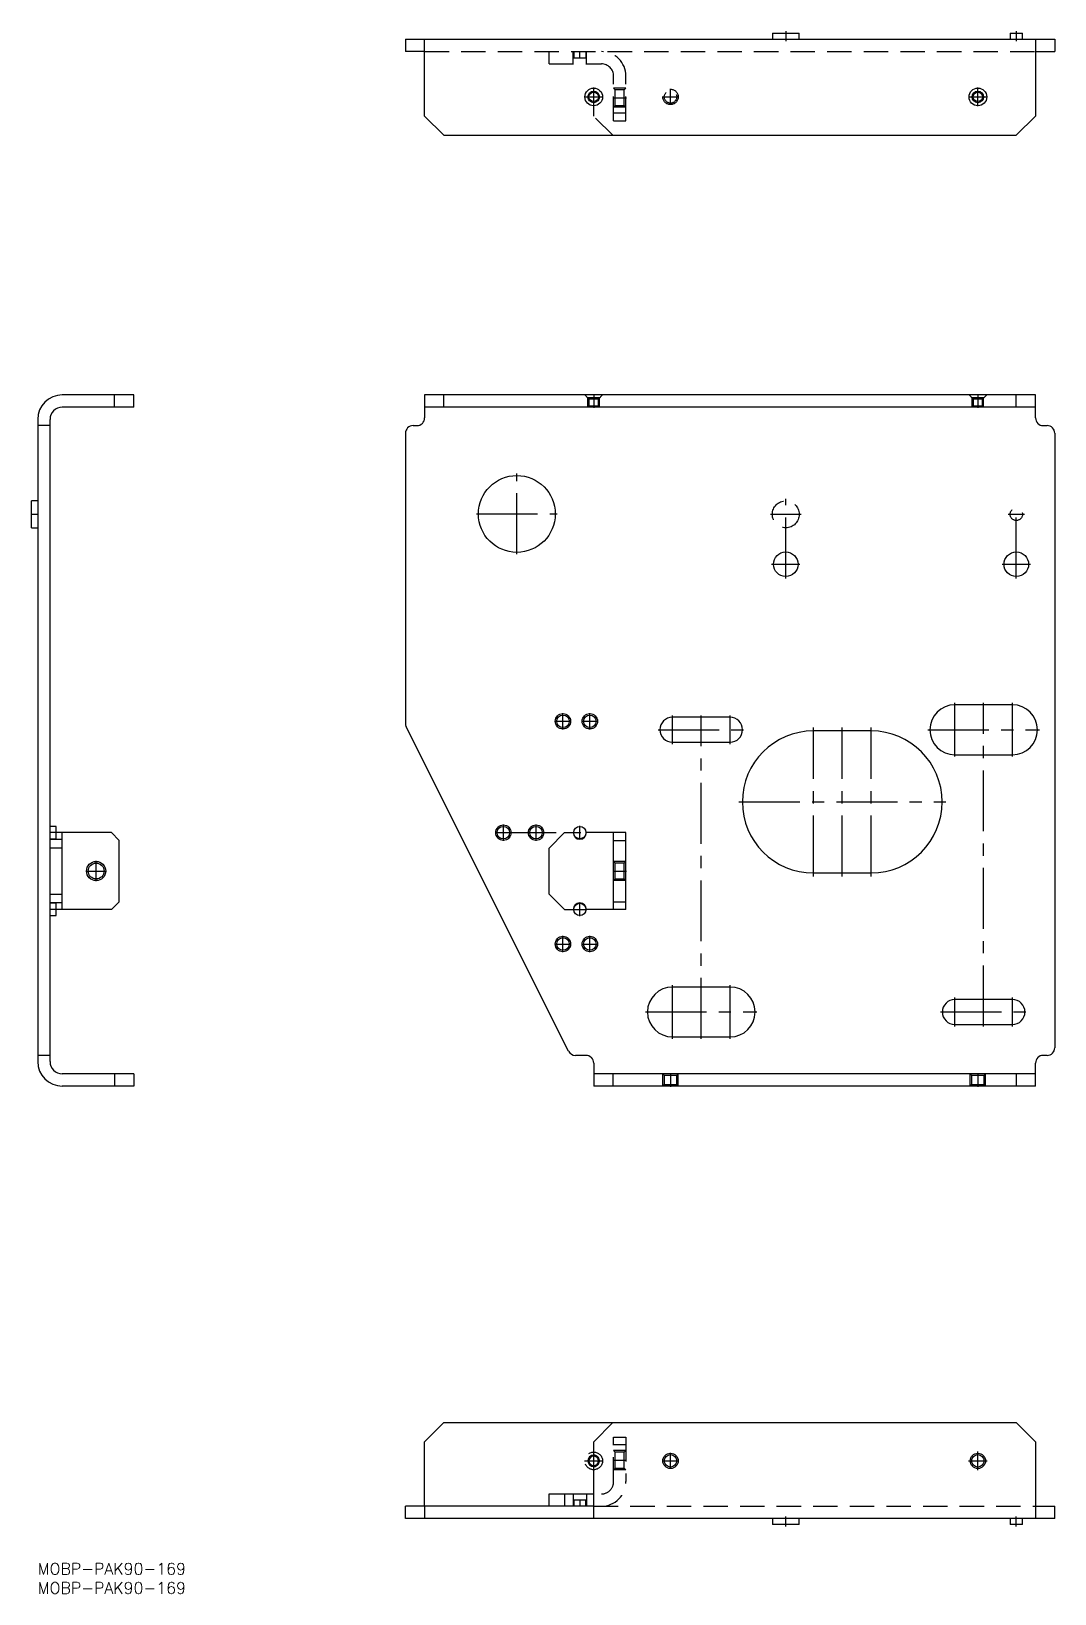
# Model space of a CAD drawing. Extents: x -2 to 265, y -8 to 399.
import ezdxf

# ---------------------------------------------------------------- set-up
doc = ezdxf.new("R2010")
doc.units = 0
doc.header["$LTSCALE"] = 0.5
doc.linetypes.add('CENTER', pattern=[50.8, 31.75, -6.35, 6.35, -6.35])
doc.linetypes.add('DASHED', pattern=[19.05, 12.7, -6.35])
for name, color, linetype in [('MSM_CENTER', 1, 'CENTER'), ('MSM_CONTINUOUS', 7, 'CONTINUOUS'), ('MSM_DASHED', 4, 'DASHED'), ('MSM_NARROW', 5, 'CONTINUOUS'), ('MSM_PART_NUMBER', 7, 'CONTINUOUS')]:
    doc.layers.add(name, color=color, linetype=linetype)
doc.styles.get("Standard").update_dxf_attribs({"font": 'txt.shx', "height": 3, "bigfont": 'bigfont.shx'})

msp = doc.modelspace()

# ---------------------------------------------------------------- linework, layer by layer
at = {"layer": 'MSM_CENTER'}
for p, q in [((194.7, 398.9), (194.7, 396.3)), ((254.7, 398.9), (254.7, 396.3)), ((141.1, 391.92), (141.1, 393.68)), ((144.7, 379.385), (144.7, 384.215)), ((164.7, 379.7), (164.7, 383.9)), ((244.7, 379.385), (244.7, 384.215)), ((142.285, 381.8), (147.115, 381.8)), ((149.74, 381.6), (153.26, 381.6)), ((162.6, 381.8), (166.8, 381.8)), ((242.285, 381.8), (247.115, 381.8)), ((144.7, 304.36), (144.7, 300.84)), ((244.7, 304.36), (244.7, 300.84)), ((124.7, 262.7), (124.7, 283.7)), ((194.7, 256.4), (194.7, 277.1)), ((-1.68, 273.1), (0.08, 273.1)), ((114.2, 273.2), (135.2, 273.2)), ((190.7, 273.1), (198.7, 273.1)), ((252.6, 273.1), (256.8, 273.1)), ((254.7, 256.4), (254.7, 275.2)), ((191, 260.1), (198.4, 260.1)), ((251, 260.1), (258.4, 260.1)), ((238.7, 210), (238.7, 224)), ((246.2, 139.75), (246.2, 224)), ((253.7, 210), (253.7, 224)), ((136.7, 217.1), (136.7, 221.3)), ((143.7, 217.1), (143.7, 221.3)), ((165.2, 213.25), (165.2, 220.75)), ((172.7, 136.5), (172.7, 220.75)), ((180.2, 213.25), (180.2, 220.75)), ((134.6, 219.2), (138.8, 219.2)), ((141.6, 219.2), (145.8, 219.2)), ((161.45, 217), (183.95, 217)), ((201.9, 178.775), (201.9, 217.625)), ((209.4, 178.775), (209.4, 217.625)), ((216.9, 178.775), (216.9, 217.625)), ((231.7, 217), (260.7, 217)), ((182.475, 198.2), (236.325, 198.2)), ((121.2, 188.1), (121.2, 192.3)), ((129.7, 188.1), (129.7, 192.3)), ((141.1, 188.415), (141.1, 191.985)), ((119.1, 190.2), (142.8, 190.2)), ((12.575, 180.2), (17.825, 180.2)), ((15.2, 177.575), (15.2, 182.825)), ((149.74, 180.2), (153.26, 180.2)), ((141.1, 168.415), (141.1, 171.985)), ((4.88, 170.2), (3.12, 170.2)), ((139.315, 170.2), (142.885, 170.2)), ((136.7, 159.1), (136.7, 163.3)), ((143.7, 159.1), (143.7, 163.3)), ((134.6, 161.2), (138.8, 161.2)), ((141.6, 161.2), (145.8, 161.2)), ((165.2, 136.5), (165.2, 150.5)), ((180.2, 136.5), (180.2, 150.5)), ((238.7, 139.75), (238.7, 147.25)), ((253.7, 139.75), (253.7, 147.25)), ((158.2, 143.5), (187.2, 143.5)), ((234.95, 143.5), (257.45, 143.5)), ((164.7, 127.56), (164.7, 124.04)), ((244.7, 127.56), (244.7, 124.04)), ((144.7, 24.185), (144.7, 29.015)), ((164.7, 24.5), (164.7, 28.7)), ((244.7, 24.185), (244.7, 29.015)), ((142.285, 26.6), (147.115, 26.6)), ((149.74, 26.8), (153.26, 26.8)), ((162.6, 26.6), (166.8, 26.6)), ((242.285, 26.6), (247.115, 26.6)), ((141.1, 16.48), (141.1, 14.72)), ((194.7, 9.5), (194.7, 12.1)), ((254.7, 9.5), (254.7, 12.1))]:
    msp.add_line(p, q, dxfattribs=at)
at = {"layer": 'MSM_CONTINUOUS'}
for p, q in [((95.7, 396.8), (95.7, 393.6)), ((95.7, 396.8), (264.7, 396.8)), ((100.7, 376.8), (100.7, 396.8)), ((191.2, 398.4), (198.2, 398.4)), ((191.2, 398.4), (191.2, 396.8)), ((198.2, 396.8), (198.2, 398.4)), ((253.1, 398.4), (256.3, 398.4)), ((253.1, 398.4), (253.1, 396.8)), ((256.3, 396.8), (256.3, 398.4)), ((259.7, 396.8), (259.7, 376.8)), ((264.7, 396.8), (264.7, 393.6)), ((100.7, 393.6), (95.7, 393.6)), ((259.7, 393.6), (264.7, 393.6)), ((144.7, 380.5705), (144.7, 383.0295)), ((105.7, 371.8), (100.7, 376.8)), ((259.7, 376.8), (254.7, 371.8)), ((105.7, 371.8), (254.7, 371.8)), ((25, 304.2), (6.4, 304.2)), ((20, 301), (20, 304.2)), ((25, 301), (25, 304.2)), ((100.7, 304.2), (100.7, 298.2)), ((259.7, 304.2), (100.7, 304.2)), ((105.7, 301), (105.7, 304.2)), ((254.7, 301), (254.7, 304.2)), ((259.7, 298.2), (259.7, 304.2)), ((0, 297.8), (0, 130.6)), ((3.2, 130.6), (3.2, 297.8)), ((25, 301), (6.4, 301)), ((259.7, 301), (100.7, 301)), ((3.2, 296.2), (0, 296.2)), ((95.7, 294.2), (95.7, 218.6721)), ((97.7, 296.2), (98.7, 296.2)), ((261.7, 296.2), (262.7, 296.2)), ((264.7, 294.2), (264.7, 134.2)), ((-1.6, 269.6), (-1.6, 276.6)), ((0, 276.6), (-1.6, 276.6)), ((-1.6, 269.6), (0, 269.6)), ((180.2, 220.25), (165.2, 220.25)), ((253.7, 223.5), (238.7, 223.5)), ((138.1472, 133.3056), (95.9111, 217.7777)), ((216.9, 216.7), (201.9, 216.7)), ((165.2, 213.75), (180.2, 213.75)), ((238.7, 210.5), (253.7, 210.5)), ((4.8, 191.8), (3.2, 191.8)), ((4.8, 190.2), (4.8, 191.8)), ((19.2, 190.2), (3.2, 190.2)), ((6.4, 170.2), (6.4, 190.2)), ((21.2, 188.2), (19.2, 190.2)), ((21.2, 172.2), (21.2, 188.2)), ((133.1, 186.2), (137.1, 190.2)), ((137.1, 190.2), (139.4, 190.2)), ((153.1, 190.2), (142.8, 190.2)), ((149.9, 170.2), (149.9, 190.2)), ((149.9, 188.2), (153.1, 188.2)), ((153.1, 170.2), (153.1, 190.2)), ((6.4, 186.2), (3.2, 186.2)), ((133.1, 174.2), (133.1, 186.2)), ((201.9, 179.7), (216.9, 179.7)), ((3.2, 174.2), (6.4, 174.2)), ((19.2, 170.2), (21.2, 172.2)), ((137.1, 170.2), (133.1, 174.2)), ((149.9, 172.2), (153.1, 172.2)), ((19.2, 170.2), (3.2, 170.2)), ((3.2, 168.6), (4.8, 168.6)), ((4.8, 168.6), (4.8, 170.2)), ((137.1, 170.2), (139.4, 170.2)), ((153.1, 170.2), (142.8, 170.2)), ((180.2, 150), (165.2, 150)), ((253.7, 146.75), (238.7, 146.75)), ((238.7, 140.25), (253.7, 140.25)), ((165.2, 137), (180.2, 137)), ((3.2, 132.2), (0, 132.2)), ((142.7, 132.2), (139.9361, 132.2)), ((262.7, 132.2), (261.7, 132.2)), ((25, 127.4), (6.4, 127.4)), ((20, 127.4), (20, 124.2)), ((25, 127.4), (25, 124.2)), ((144.7, 130.2), (144.7, 124.2)), ((259.7, 127.4), (144.7, 127.4)), ((149.7, 127.4), (149.7, 124.2)), ((254.7, 127.4), (254.7, 124.2)), ((259.7, 124.2), (259.7, 130.2)), ((25, 124.2), (6.4, 124.2)), ((259.7, 124.2), (144.7, 124.2)), ((105.7, 36.6), (100.7, 31.6)), ((105.7, 36.6), (254.7, 36.6)), ((149.7, 36.6), (144.7, 31.6)), ((259.7, 31.6), (254.7, 36.6)), ((100.7, 14.8), (100.7, 31.6)), ((144.7, 11.6), (144.7, 31.6)), ((259.7, 31.6), (259.7, 11.6)), ((133.1, 18), (144.7, 18)), ((133.1, 14.8), (133.1, 18)), ((137.1, 18), (137.1, 14.8)), ((139.4, 18), (139.4, 14.8)), ((139.5, 16.4), (139.5, 14.8)), ((142.7, 16.4), (139.5, 16.4)), ((142.7, 14.8), (142.7, 16.4)), ((142.8, 18), (142.8, 14.8)), ((95.7, 11.6), (95.7, 14.8)), ((144.7, 14.8), (95.7, 14.8)), ((259.7, 14.8), (264.7, 14.8)), ((264.7, 11.6), (264.7, 14.8)), ((264.7, 11.6), (95.7, 11.6)), ((191.2, 11.6), (191.2, 10)), ((198.2, 10), (191.2, 10)), ((198.2, 10), (198.2, 11.6)), ((253.1, 11.6), (253.1, 10)), ((256.3, 10), (253.1, 10)), ((256.3, 10), (256.3, 11.6))]:
    msp.add_line(p, q, dxfattribs=at)
for centre, radius in [((144.7, 381.8), 2.3), ((144.7, 381.8), 1.2295), ((244.7, 381.8), 2.3), ((244.7, 381.8), 1.2295), ((124.7, 273.2), 10), ((194.7, 260.1), 3.2), ((254.7, 260.1), 3.2), ((136.7, 219.2), 1.621), ((143.7, 219.2), 1.621), ((121.2, 190.2), 1.621), ((129.7, 190.2), 1.621), ((141.1, 190.2), 1.6), ((15.2, 180.2), 2.067), ((141.1, 170.2), 1.6), ((136.7, 161.2), 1.621), ((143.7, 161.2), 1.621), ((164.7, 26.6), 1.621), ((244.7, 26.6), 1.621)]:
    msp.add_circle(centre, radius, dxfattribs=at)
for centre, radius, start, end in [((6.4, 297.8), 6.4, 90, 180), ((6.4, 297.8), 3.2, 90, 180), ((98.7, 298.2), 2, 270, 0), ((261.7, 298.2), 2, 180, 270), ((97.7, 294.2), 2, 90, 180), ((262.7, 294.2), 2, 0, 90), ((165.2, 217), 3.25, 90, 270), ((180.2, 217), 3.25, 270, 90), ((238.7, 217), 6.5, 90, 270), ((253.7, 217), 6.5, 270, 90), ((97.7, 218.6721), 2, 180, 206.565051), ((201.9, 198.2), 18.5, 90, 270), ((216.9, 198.2), 18.5, 270, 90), ((141.1, 190.2), 1.7, 180, 0), ((141.1, 170.2), 1.7, 0, 179.999999), ((165.2, 143.5), 6.5, 90, 270), ((180.2, 143.5), 6.5, 270, 90), ((238.7, 143.5), 3.25, 90, 270), ((253.7, 143.5), 3.25, 270, 90), ((6.4, 130.6), 6.4, 180, 270), ((6.4, 130.6), 3.2, 180, 270), ((139.9361, 134.2), 2, 206.565051, 270), ((142.7, 130.2), 2, 360, 90), ((261.7, 130.2), 2, 90, 180), ((262.7, 134.2), 2, 270, 0), ((144.7, 26.6), 1.2295, 90, 270)]:
    msp.add_arc(centre, radius, start, end, dxfattribs=at)
at = {"layer": 'MSM_DASHED'}
for p, q in [((100.7, 393.6), (259.7, 393.6)), ((133.1, 390.4), (133.1, 393.6)), ((139.4, 390.4), (139.4, 393.6)), ((139.5, 393.6), (139.5, 392)), ((139.5, 392), (142.7, 392)), ((142.7, 393.6), (142.7, 392)), ((142.8, 390.4), (142.8, 393.6)), ((133.1, 390.4), (146.7, 390.4)), ((149.9, 375.6), (149.9, 387.2)), ((153.1, 375.6), (153.1, 387.2)), ((150.333, 383.667), (149.9, 384.1)), ((153.1, 384.1), (149.9, 384.1)), ((152.667, 383.667), (150.333, 383.667)), ((150.333, 379.533), (150.333, 383.667)), ((153.1, 384.1), (152.667, 383.667)), ((152.667, 379.533), (152.667, 383.667)), ((144.7, 376.8), (144.7, 380.5705)), ((149.9, 379.1), (150.333, 379.533)), ((153.1, 379.1), (149.9, 379.1)), ((150.333, 379.533), (152.667, 379.533)), ((152.667, 379.533), (153.1, 379.1)), ((149.7, 371.8), (144.7, 376.8)), ((153.1, 377.6), (149.9, 377.6)), ((149.9, 375.6), (153.1, 375.6)), ((142.4, 304.2), (143.4705, 303.1295)), ((146.2, 303.4), (143.2, 303.4)), ((143.2, 301), (143.2, 303.4)), ((143.4705, 301.2705), (143.2, 301)), ((143.4705, 303.1295), (143.4705, 301.2705)), ((145.9295, 303.1295), (143.4705, 303.1295)), ((145.9295, 301.2705), (143.4705, 301.2705)), ((145.9295, 303.1295), (147, 304.2)), ((145.9295, 301.2705), (145.9295, 303.1295)), ((146.2, 301), (145.9295, 301.2705)), ((146.2, 301), (146.2, 303.4)), ((242.4, 304.2), (243.4705, 303.1295)), ((246.2, 303.4), (243.2, 303.4)), ((243.2, 301), (243.2, 303.4)), ((243.4705, 301.2705), (243.2, 301)), ((243.4705, 303.1295), (243.4705, 301.2705)), ((245.9295, 303.1295), (243.4705, 303.1295)), ((245.9295, 301.2705), (243.4705, 301.2705)), ((245.9295, 303.1295), (247, 304.2)), ((245.9295, 301.2705), (245.9295, 303.1295)), ((246.2, 301), (245.9295, 301.2705)), ((246.2, 301), (246.2, 303.4)), ((3.2, 188.6), (4.8, 188.6)), ((3.2, 188.5), (6.4, 188.5)), ((4.8, 188.6), (4.8, 190.2)), ((150.333, 182.267), (149.9, 182.7)), ((153.1, 182.7), (149.9, 182.7)), ((152.667, 182.267), (150.333, 182.267)), ((150.333, 178.133), (150.333, 182.267)), ((153.1, 182.7), (152.667, 182.267)), ((152.667, 178.133), (152.667, 182.267)), ((149.9, 177.7), (150.333, 178.133)), ((153.1, 177.7), (149.9, 177.7)), ((150.333, 178.133), (152.667, 178.133)), ((152.667, 178.133), (153.1, 177.7)), ((6.4, 171.9), (3.2, 171.9)), ((4.8, 171.8), (3.2, 171.8)), ((4.8, 170.2), (4.8, 171.8)), ((162.7, 127.4), (163.079, 127.021)), ((162.7, 124.2), (162.7, 127.4)), ((163.079, 127.021), (163.079, 124.579)), ((163.079, 127.021), (166.321, 127.021)), ((166.321, 127.021), (166.7, 127.4)), ((166.321, 124.579), (166.321, 127.021)), ((166.7, 124.2), (166.7, 127.4)), ((242.7, 127.4), (243.079, 127.021)), ((242.7, 124.2), (242.7, 127.4)), ((243.079, 127.021), (243.079, 124.579)), ((243.079, 127.021), (246.321, 127.021)), ((246.321, 127.021), (246.7, 127.4)), ((246.321, 124.579), (246.321, 127.021)), ((246.7, 124.2), (246.7, 127.4)), ((163.079, 124.579), (162.7, 124.2)), ((163.079, 124.579), (166.321, 124.579)), ((166.7, 124.2), (166.321, 124.579)), ((243.079, 124.579), (242.7, 124.2)), ((243.079, 124.579), (246.321, 124.579)), ((246.7, 124.2), (246.321, 124.579)), ((149.9, 21.2), (149.9, 32.8)), ((149.9, 32.8), (153.1, 32.8)), ((153.1, 32.8), (153.1, 21.2)), ((153.1, 30.8), (149.9, 30.8)), ((150.333, 28.867), (149.9, 29.3)), ((153.1, 29.3), (149.9, 29.3)), ((152.667, 28.867), (150.333, 28.867)), ((150.333, 24.733), (150.333, 28.867)), ((153.1, 29.3), (152.667, 28.867)), ((152.667, 24.733), (152.667, 28.867)), ((149.9, 24.3), (150.333, 24.733)), ((150.333, 24.733), (152.667, 24.733)), ((152.667, 24.733), (153.1, 24.3)), ((153.1, 24.3), (149.9, 24.3)), ((100.7, 14.8), (100.7, 11.6)), ((144.7, 14.8), (259.7, 14.8))]:
    msp.add_line(p, q, dxfattribs=at)
for centre, radius in [((164.7, 381.8), 2), ((164.7, 381.8), 1.621), ((194.7, 273.1), 3.5), ((254.7, 273.1), 1.6), ((144.7, 26.6), 2.3)]:
    msp.add_circle(centre, radius, dxfattribs=at)
for centre, radius, start, end in [((146.7, 387.2), 6.4, 0, 90), ((146.7, 387.2), 3.2, 0.000001, 90), ((144.7, 26.6), 1.5, 270, 90), ((144.7, 26.6), 1.2295, 270, 90), ((146.7, 21.2), 3.2, 270, 0.0001), ((146.7, 21.2), 6.4, 270, 0)]:
    msp.add_arc(centre, radius, start, end, dxfattribs=at)
at = {"layer": 'MSM_NARROW'}
for centre, radius in [((144.7, 381.8), 1.5), ((244.7, 381.8), 1.5), ((136.7, 219.2), 2), ((143.7, 219.2), 2), ((121.2, 190.2), 2), ((129.7, 190.2), 2), ((15.2, 180.2), 2.5), ((136.7, 161.2), 2), ((143.7, 161.2), 2), ((164.7, 26.6), 2), ((244.7, 26.6), 2)]:
    msp.add_circle(centre, radius, dxfattribs=at)
msp.add_arc((144.7, 26.6), 1.5, 90, 270, dxfattribs=at)

# ---------------------------------------------------------------- texts
at = {"layer": 'MSM_PART_NUMBER'}
for p in [(0, -3), (0, -8)]:
    msp.add_text('MOBP-PAK90-169', height=3, dxfattribs=at).set_placement(p)

doc.saveas('drawing.dxf')
